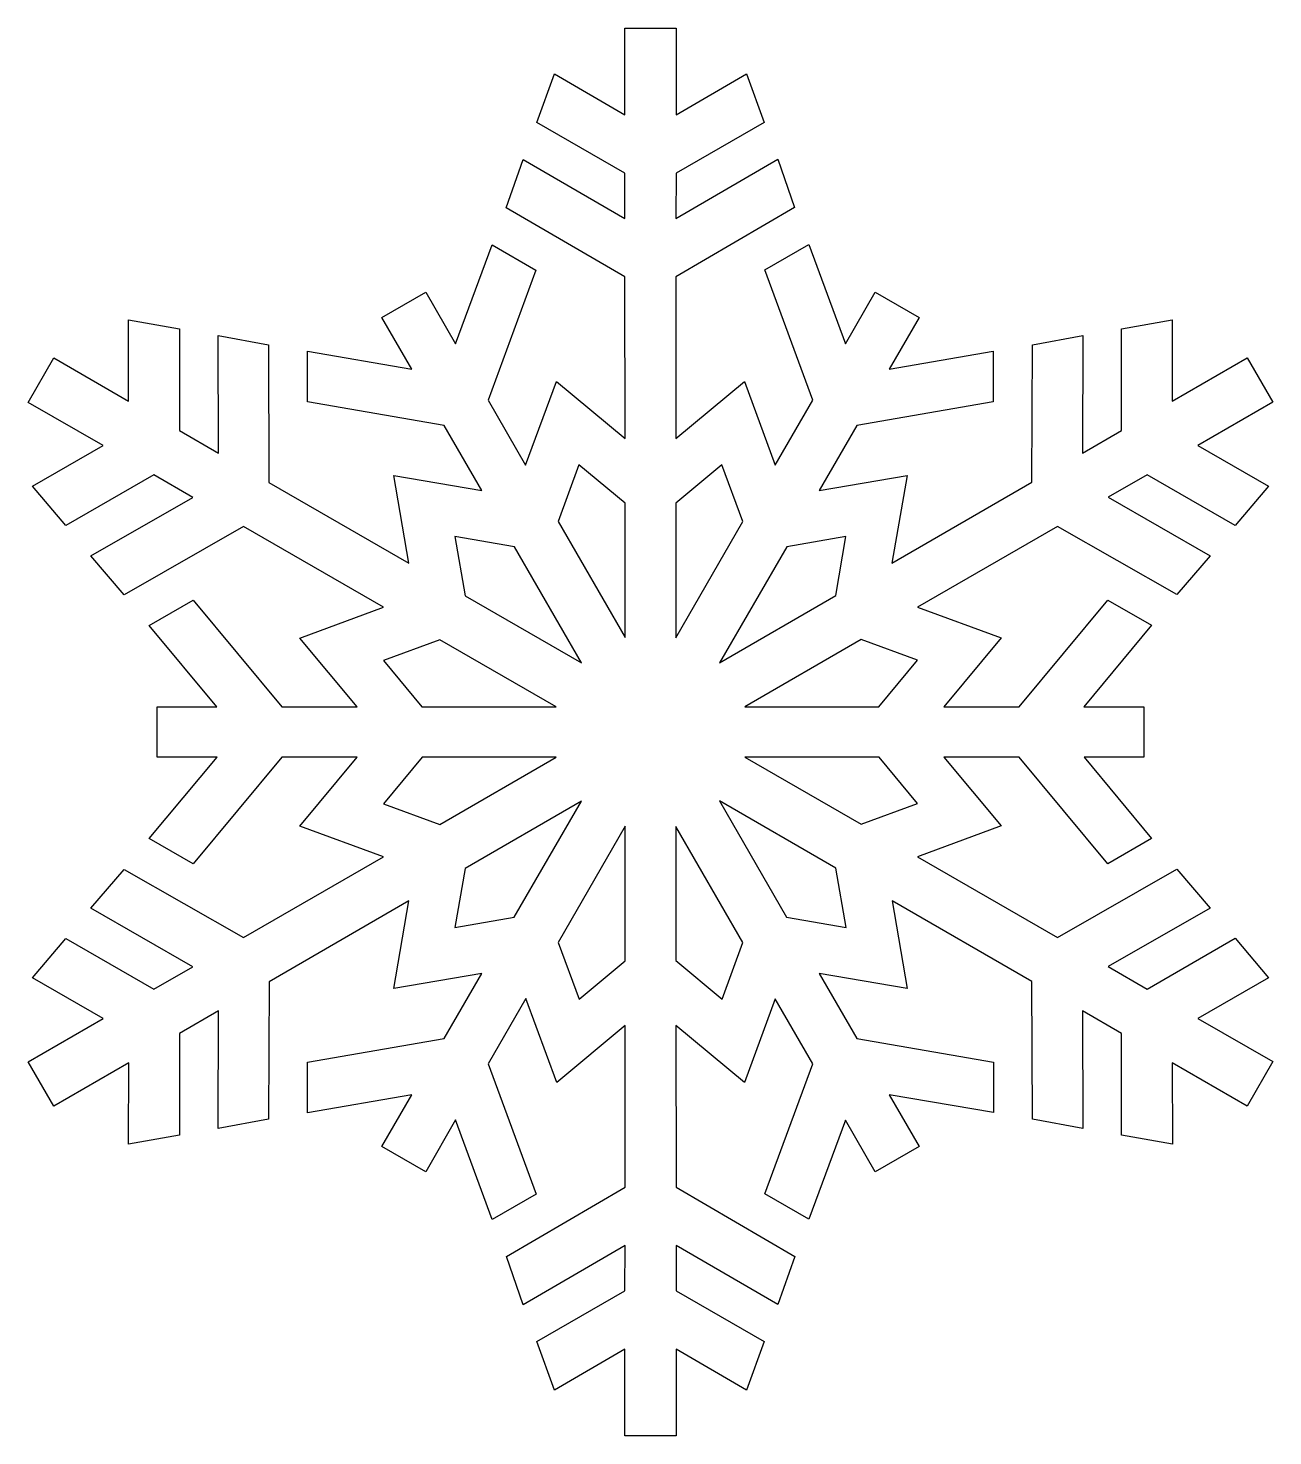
# Model space of a CAD drawing. Header units: centimetres. Extents: x -6.2 to 6.2, y -7 to 7.
import ezdxf

# ---------------------------------------------------------------- set-up
doc = ezdxf.new("R2010")
doc.units = ezdxf.units.CM
doc.header["$MEASUREMENT"] = 0
doc.layers.add('Camada 1', color=7, linetype='Continuous')

msp = doc.modelspace()

# ---------------------------------------------------------------- linework, layer by layer
at = {"layer": 'Camada 1'}
for points, knots in [([(6.17491, -3.27049), (6.17491, -3.27049), (5.43082, -2.8411), (5.43082, -2.8411), (5.43082, -2.8411), (5.43082, -2.8411), (6.13072, -2.43907), (6.13072, -2.43907), (6.13072, -2.43907), (6.13072, -2.43907), (5.80179, -2.04696), (5.80179, -2.04696), (5.80179, -2.04696), (5.80179, -2.04696), (4.92779, -2.55134), (4.92779, -2.55134), (4.92779, -2.55134), (4.92779, -2.55134), (4.53938, -2.32769), (4.53938, -2.32769), (4.53938, -2.32769), (4.53938, -2.32769), (5.55189, -1.74698), (5.55189, -1.74698), (5.55189, -1.74698), (5.55189, -1.74698), (5.22082, -1.36156), (5.22082, -1.36156), (5.22082, -1.36156), (5.22082, -1.36156), (4.03771, -2.03813), (4.03771, -2.03813), (4.03771, -2.03813), (4.03771, -2.03813), (2.64865, -1.23753), (2.64865, -1.23753), (2.64865, -1.23753), (2.64865, -1.23753), (3.47791, -0.93191), (3.47791, -0.93191), (3.47791, -0.93191), (3.47791, -0.93191), (2.91141, -0.25077), (2.91141, -0.25077), (2.91141, -0.25077), (2.91141, -0.25077), (3.6579, -0.25075), (3.6579, -0.25075), (3.6579, -0.25075), (3.6579, -0.25075), (4.53753, -1.30795), (4.53753, -1.30795), (4.53753, -1.30795), (4.53753, -1.30795), (4.97227, -1.05699), (4.97227, -1.05699), (4.97227, -1.05699), (4.97227, -1.05699), (4.30182, -0.25075), (4.30182, -0.25075), (4.30182, -0.25075), (4.30182, -0.25075), (4.89457, -0.25075), (4.89457, -0.25075), (4.89457, -0.25075), (4.89457, -0.25075), (4.89457, 0.25066), (4.89457, 0.25066), (4.89457, 0.25066), (4.89457, 0.25066), (4.30076, 0.25067), (4.30076, 0.25067), (4.30076, 0.25067), (4.30076, 0.25067), (4.97227, 1.0585), (4.97227, 1.0585), (4.97227, 1.0585), (4.97227, 1.0585), (4.53753, 1.30948), (4.53753, 1.30948), (4.53753, 1.30948), (4.53753, 1.30948), (3.65657, 0.25064), (3.65657, 0.25064), (3.65657, 0.25064), (3.65657, 0.25064), (2.91035, 0.25064), (2.91035, 0.25064), (2.91035, 0.25064), (2.91035, 0.25064), (3.47791, 0.9334), (3.47791, 0.9334), (3.47791, 0.9334), (3.47791, 0.9334), (2.64865, 1.23876), (2.64865, 1.23876), (2.64865, 1.23876), (2.64865, 1.23876), (4.03771, 2.03936), (4.03771, 2.03936), (4.03771, 2.03936), (4.03771, 2.03936), (5.22082, 1.3633), (5.22082, 1.3633), (5.22082, 1.3633), (5.22082, 1.3633), (5.55189, 1.74822), (5.55189, 1.74822), (5.55189, 1.74822), (5.55189, 1.74822), (4.53938, 2.32893), (4.53938, 2.32893), (4.53938, 2.32893), (4.53938, 2.32893), (4.92779, 2.55311), (4.92779, 2.55311), (4.92779, 2.55311), (4.92779, 2.55311), (5.80179, 2.0485), (5.80179, 2.0485), (5.80179, 2.0485), (5.80179, 2.0485), (6.13072, 2.44037), (6.13072, 2.44037), (6.13072, 2.44037), (6.13072, 2.44037), (5.43082, 2.8427), (5.43082, 2.8427), (5.43082, 2.8427), (5.43082, 2.8427), (6.17491, 3.27207), (6.17491, 3.27207), (6.17491, 3.27207), (6.17491, 3.27207), (5.9199, 3.71268), (5.9199, 3.71268), (5.9199, 3.71268), (5.9199, 3.71268), (5.17581, 3.28305), (5.17581, 3.28305), (5.17581, 3.28305), (5.17581, 3.28305), (5.17742, 4.09008), (5.17742, 4.09008), (5.17742, 4.09008), (5.17742, 4.09008), (4.67334, 4.00062), (4.67334, 4.00062), (4.67334, 4.00062), (4.67334, 4.00062), (4.67334, 2.99243), (4.67334, 2.99243), (4.67334, 2.99243), (4.67334, 2.99243), (4.28549, 2.76772), (4.28549, 2.76772), (4.28549, 2.76772), (4.28549, 2.76772), (4.28898, 3.93474), (4.28898, 3.93474), (4.28898, 3.93474), (4.28898, 3.93474), (3.78971, 3.841), (3.78971, 3.841), (3.78971, 3.841), (3.78971, 3.841), (3.78407, 2.47789), (3.78407, 2.47789), (3.78407, 2.47789), (3.78407, 2.47789), (2.3958, 1.67541), (2.3958, 1.67541), (2.3958, 1.67541), (2.3958, 1.67541), (2.54579, 2.54647), (2.54579, 2.54647), (2.54579, 2.54647), (2.54579, 2.54647), (1.67285, 2.39595), (1.67285, 2.39595), (1.67285, 2.39595), (1.67285, 2.39595), (2.04599, 3.04254), (2.04599, 3.04254), (2.04599, 3.04254), (2.04599, 3.04254), (3.40158, 3.27582), (3.40158, 3.27582), (3.40158, 3.27582), (3.40158, 3.27582), (3.40158, 3.77779), (3.40158, 3.77779), (3.40158, 3.77779), (3.40158, 3.77779), (2.3682, 3.6002), (2.3682, 3.6002), (2.3682, 3.6002), (2.3682, 3.6002), (2.66419, 4.11312), (2.66419, 4.11312), (2.66419, 4.11312), (2.66419, 4.11312), (2.23001, 4.36384), (2.23001, 4.36384), (2.23001, 4.36384), (2.23001, 4.36384), (1.93323, 3.8501), (1.93323, 3.8501), (1.93323, 3.8501), (1.93323, 3.8501), (1.56973, 4.83553), (1.56973, 4.83553), (1.56973, 4.83553), (1.56973, 4.83553), (1.13502, 4.58481), (1.13502, 4.58481), (1.13502, 4.58481), (1.13502, 4.58481), (1.61098, 3.29269), (1.61098, 3.29269), (1.61098, 3.29269), (1.61098, 3.29269), (1.2376, 2.6461), (1.2376, 2.6461), (1.2376, 2.6461), (1.2376, 2.6461), (0.93119, 3.47859), (0.93119, 3.47859), (0.93119, 3.47859), (0.93119, 3.47859), (0.2514, 2.91341), (0.2514, 2.91341), (0.2514, 2.91341), (0.2514, 2.91341), (0.25246, 4.51679), (0.25246, 4.51679), (0.25246, 4.51679), (0.25246, 4.51679), (1.4302, 5.20328), (1.4302, 5.20328), (1.4302, 5.20328), (1.4302, 5.20328), (1.262, 5.6822), (1.262, 5.6822), (1.262, 5.6822), (1.262, 5.6822), (0.25301, 5.09586), (0.25301, 5.09586), (0.25301, 5.09586), (0.25301, 5.09586), (0.25327, 5.54425), (0.25327, 5.54425), (0.25327, 5.54425), (0.25327, 5.54425), (1.12674, 6.04889), (1.12674, 6.04889), (1.12674, 6.04889), (1.12674, 6.04889), (0.95159, 6.52969), (0.95159, 6.52969), (0.95159, 6.52969), (0.95159, 6.52969), (0.25328, 6.12496), (0.25328, 6.12496), (0.25328, 6.12496), (0.25328, 6.12496), (0.2538, 6.98368), (0.2538, 6.98368), (0.2538, 6.98368), (0.2538, 6.98368), (-0.25512, 6.98315), (-0.25512, 6.98315), (-0.25512, 6.98315), (-0.25512, 6.98315), (-0.25486, 6.12415), (-0.25486, 6.12415), (-0.25486, 6.12415), (-0.25486, 6.12415), (-0.95315, 6.52912), (-0.95315, 6.52912), (-0.95315, 6.52912), (-0.95315, 6.52912), (-1.12807, 6.04805), (-1.12807, 6.04805), (-1.12807, 6.04805), (-1.12807, 6.04805), (-0.2546, 5.54341), (-0.2546, 5.54341), (-0.2546, 5.54341), (-0.2546, 5.54341), (-0.25404, 5.09529), (-0.25404, 5.09529), (-0.25404, 5.09529), (-0.25404, 5.09529), (-1.26303, 5.68161), (-1.26303, 5.68161), (-1.26303, 5.68161), (-1.26303, 5.68161), (-1.43178, 5.20242), (-1.43178, 5.20242), (-1.43178, 5.20242), (-1.43178, 5.20242), (-0.2538, 4.51617), (-0.2538, 4.51617), (-0.2538, 4.51617), (-0.2538, 4.51617), (-0.25272, 2.91282), (-0.25272, 2.91282), (-0.25272, 2.91282), (-0.25272, 2.91282), (-0.93228, 3.47797), (-0.93228, 3.47797), (-0.93228, 3.47797), (-0.93228, 3.47797), (-1.23869, 2.6471), (-1.23869, 2.6471), (-1.23869, 2.6471), (-1.23869, 2.6471), (-1.61183, 3.29342), (-1.61183, 3.29342), (-1.61183, 3.29342), (-1.61183, 3.29342), (-1.13637, 4.58393), (-1.13637, 4.58393), (-1.13637, 4.58393), (-1.13637, 4.58393), (-1.57111, 4.83465), (-1.57111, 4.83465), (-1.57111, 4.83465), (-1.57111, 4.83465), (-1.93404, 3.85082), (-1.93404, 3.85082), (-1.93404, 3.85082), (-1.93404, 3.85082), (-2.23003, 4.36374), (-2.23003, 4.36374), (-2.23003, 4.36374), (-2.23003, 4.36374), (-2.66448, 4.11302), (-2.66448, 4.11302), (-2.66448, 4.11302), (-2.66448, 4.11302), (-2.3677, 3.59901), (-2.3677, 3.59901), (-2.3677, 3.59901), (-2.3677, 3.59901), (-3.40294, 3.77739), (-3.40294, 3.77739), (-3.40294, 3.77739), (-3.40294, 3.77739), (-3.40294, 3.27489), (-3.40294, 3.27489), (-3.40294, 3.27489), (-3.40294, 3.27489), (-2.046, 3.04132), (-2.046, 3.04132), (-2.046, 3.04132), (-2.046, 3.04132), (-1.67262, 2.39473), (-1.67262, 2.39473), (-1.67262, 2.39473), (-1.67262, 2.39473), (-2.54688, 2.54554), (-2.54688, 2.54554), (-2.54688, 2.54554), (-2.54688, 2.54554), (-2.39742, 1.67448), (-2.39742, 1.67448), (-2.39742, 1.67448), (-2.39742, 1.67448), (-3.78542, 2.47696), (-3.78542, 2.47696), (-3.78542, 2.47696), (-3.78542, 2.47696), (-3.79132, 3.84033), (-3.79132, 3.84033), (-3.79132, 3.84033), (-3.79132, 3.84033), (-4.29032, 3.93381), (-4.29032, 3.93381), (-4.29032, 3.93381), (-4.29032, 3.93381), (-4.28683, 2.76705), (-4.28683, 2.76705), (-4.28683, 2.76705), (-4.28683, 2.76705), (-4.67468, 2.9915), (-4.67468, 2.9915), (-4.67468, 2.9915), (-4.67468, 2.9915), (-4.67468, 4.00022), (-4.67468, 4.00022), (-4.67468, 4.00022), (-4.67468, 4.00022), (-5.17906, 4.08888), (-5.17906, 4.08888), (-5.17906, 4.08888), (-5.17906, 4.08888), (-5.17774, 3.28185), (-5.17774, 3.28185), (-5.17774, 3.28185), (-5.17774, 3.28185), (-5.92126, 3.7116), (-5.92126, 3.7116), (-5.92126, 3.7116), (-5.92126, 3.7116), (-6.17491, 3.27046), (-6.17491, 3.27046), (-6.17491, 3.27046), (-6.17491, 3.27046), (-5.4308, 2.84191), (-5.4308, 2.84191), (-5.4308, 2.84191), (-5.4308, 2.84191), (-6.13096, 2.43904), (-6.13096, 2.43904), (-6.13096, 2.43904), (-6.13096, 2.43904), (-5.80179, 2.04743), (-5.80179, 2.04743), (-5.80179, 2.04743), (-5.80179, 2.04743), (-4.92806, 2.55181), (-4.92806, 2.55181), (-4.92806, 2.55181), (-4.92806, 2.55181), (-4.53968, 2.3276), (-4.53968, 2.3276), (-4.53968, 2.3276), (-4.53968, 2.3276), (-5.5519, 1.74689), (-5.5519, 1.74689), (-5.5519, 1.74689), (-5.5519, 1.74689), (-5.22136, 1.36147), (-5.22136, 1.36147), (-5.22136, 1.36147), (-5.22136, 1.36147), (-4.03798, 2.03806), (-4.03798, 2.03806), (-4.03798, 2.03806), (-4.03798, 2.03806), (-2.64863, 1.23743), (-2.64863, 1.23743), (-2.64863, 1.23743), (-2.64863, 1.23743), (-3.47818, 0.93181), (-3.47818, 0.93181), (-3.47818, 0.93181), (-3.47818, 0.93181), (-2.91142, 0.25067), (-2.91142, 0.25067), (-2.91142, 0.25067), (-2.91142, 0.25067), (-3.6579, 0.25067), (-3.6579, 0.25067), (-3.6579, 0.25067), (-3.6579, 0.25067), (-4.5378, 1.30816), (-4.5378, 1.30816), (-4.5378, 1.30816), (-4.5378, 1.30816), (-4.97278, 1.0572), (-4.97278, 1.0572), (-4.97278, 1.0572), (-4.97278, 1.0572), (-4.30182, 0.2507), (-4.30182, 0.2507), (-4.30182, 0.2507), (-4.30182, 0.2507), (-4.8943, 0.25069), (-4.8943, 0.25069), (-4.8943, 0.25069), (-4.8943, 0.25069), (-4.8943, -0.25072), (-4.8943, -0.25072), (-4.8943, -0.25072), (-4.8943, -0.25072), (-4.30074, -0.25072), (-4.30074, -0.25072), (-4.30074, -0.25072), (-4.30074, -0.25072), (-4.97278, -1.05804), (-4.97278, -1.05804), (-4.97278, -1.05804), (-4.97278, -1.05804), (-4.5378, -1.30955), (-4.5378, -1.30955), (-4.5378, -1.30955), (-4.5378, -1.30955), (-3.65684, -0.25071), (-3.65684, -0.25071), (-3.65684, -0.25071), (-3.65684, -0.25071), (-2.91035, -0.25072), (-2.91035, -0.25072), (-2.91035, -0.25072), (-2.91035, -0.25072), (-3.4782, -0.93292), (-3.4782, -0.93292), (-3.4782, -0.93292), (-3.4782, -0.93292), (-2.64865, -1.23883), (-2.64865, -1.23883), (-2.64865, -1.23883), (-2.64865, -1.23883), (-4.038, -2.03972), (-4.038, -2.03972), (-4.038, -2.03972), (-4.038, -2.03972), (-5.22135, -1.36284), (-5.22135, -1.36284), (-5.22135, -1.36284), (-5.22135, -1.36284), (-5.55189, -1.74826), (-5.55189, -1.74826), (-5.55189, -1.74826), (-5.55189, -1.74826), (-4.53967, -2.3287), (-4.53967, -2.3287), (-4.53967, -2.3287), (-4.53967, -2.3287), (-4.92805, -2.55262), (-4.92805, -2.55262), (-4.92805, -2.55262), (-4.92805, -2.55262), (-5.80178, -2.04824), (-5.80178, -2.04824), (-5.80178, -2.04824), (-5.80178, -2.04824), (-6.13096, -2.44015), (-6.13096, -2.44015), (-6.13096, -2.44015), (-6.13096, -2.44015), (-5.43079, -2.84271), (-5.43079, -2.84271), (-5.43079, -2.84271), (-5.43079, -2.84271), (-6.17491, -3.27178), (-6.17491, -3.27178), (-6.17491, -3.27178), (-6.17491, -3.27178), (-5.9199, -3.71239), (-5.9199, -3.71239), (-5.9199, -3.71239), (-5.9199, -3.71239), (-5.17661, -3.28223), (-5.17661, -3.28223), (-5.17661, -3.28223), (-5.17661, -3.28223), (-5.17796, -4.08979), (-5.17796, -4.08979), (-5.17796, -4.08979), (-5.17796, -4.08979), (-4.67385, -4.00086), (-4.67385, -4.00086), (-4.67385, -4.00086), (-4.67385, -4.00086), (-4.67385, -2.99164), (-4.67385, -2.99164), (-4.67385, -2.99164), (-4.67385, -2.99164), (-4.28573, -2.76772), (-4.28573, -2.76772), (-4.28573, -2.76772), (-4.28573, -2.76772), (-4.28922, -3.93472), (-4.28922, -3.93472), (-4.28922, -3.93472), (-4.28922, -3.93472), (-3.78992, -3.84098), (-3.78992, -3.84098), (-3.78992, -3.84098), (-3.78992, -3.84098), (-3.78431, -2.47763), (-3.78431, -2.47763), (-3.78431, -2.47763), (-3.78431, -2.47763), (-2.39631, -1.67488), (-2.39631, -1.67488), (-2.39631, -1.67488), (-2.39631, -1.67488), (-2.54604, -2.54591), (-2.54604, -2.54591), (-2.54604, -2.54591), (-2.54604, -2.54591), (-1.6731, -2.39565), (-1.6731, -2.39565), (-1.6731, -2.39565), (-1.6731, -2.39565), (-2.04651, -3.04277), (-2.04651, -3.04277), (-2.04651, -3.04277), (-2.04651, -3.04277), (-3.40184, -3.27582), (-3.40184, -3.27582), (-3.40184, -3.27582), (-3.40184, -3.27582), (-3.40184, -3.77779), (-3.40184, -3.77779), (-3.40184, -3.77779), (-3.40184, -3.77779), (-2.36822, -3.59991), (-2.36822, -3.59991), (-2.36822, -3.59991), (-2.36822, -3.59991), (-2.66447, -4.11312), (-2.66447, -4.11312), (-2.66447, -4.11312), (-2.66447, -4.11312), (-2.23002, -4.36408), (-2.23002, -4.36408), (-2.23002, -4.36408), (-2.23002, -4.36408), (-1.93324, -3.84978), (-1.93324, -3.84978), (-1.93324, -3.84978), (-1.93324, -3.84978), (-1.56976, -4.83549), (-1.56976, -4.83549), (-1.56976, -4.83549), (-1.56976, -4.83549), (-1.13478, -4.58453), (-1.13478, -4.58453), (-1.13478, -4.58453), (-1.13478, -4.58453), (-1.61156, -3.29212), (-1.61156, -3.29212), (-1.61156, -3.29212), (-1.61156, -3.29212), (-1.23818, -2.6458), (-1.23818, -2.6458), (-1.23818, -2.6458), (-1.23818, -2.6458), (-0.93097, -3.47855), (-0.93097, -3.47855), (-0.93097, -3.47855), (-0.93097, -3.47855), (-0.25171, -2.9134), (-0.25171, -2.9134), (-0.25171, -2.9134), (-0.25171, -2.9134), (-0.2525, -4.51678), (-0.2525, -4.51678), (-0.2525, -4.51678), (-0.2525, -4.51678), (-1.43024, -5.20327), (-1.43024, -5.20327), (-1.43024, -5.20327), (-1.43024, -5.20327), (-1.26228, -5.68219), (-1.26228, -5.68219), (-1.26228, -5.68219), (-1.26228, -5.68219), (-0.253, -5.09587), (-0.253, -5.09587), (-0.253, -5.09587), (-0.253, -5.09587), (-0.25329, -5.54399), (-0.25329, -5.54399), (-0.25329, -5.54399), (-0.25329, -5.54399), (-1.12729, -6.04837), (-1.12729, -6.04837), (-1.12729, -6.04837), (-1.12729, -6.04837), (-0.95211, -6.5297), (-0.95211, -6.5297), (-0.95211, -6.5297), (-0.95211, -6.5297), (-0.25356, -6.1247), (-0.25356, -6.1247), (-0.25356, -6.1247), (-0.25356, -6.1247), (-0.25407, -6.98368), (-0.25407, -6.98368), (-0.25407, -6.98368), (-0.25407, -6.98368), (0.25512, -6.98312), (0.25512, -6.98312), (0.25512, -6.98312), (0.25512, -6.98312), (0.25456, -6.12412), (0.25456, -6.12412), (0.25456, -6.12412), (0.25456, -6.12412), (0.95311, -6.52912), (0.95311, -6.52912), (0.95311, -6.52912), (0.95311, -6.52912), (1.12776, -6.04782), (1.12776, -6.04782), (1.12776, -6.04782), (1.12776, -6.04782), (0.25429, -5.54344), (0.25429, -5.54344), (0.25429, -5.54344), (0.25429, -5.54344), (0.254, -5.09532), (0.254, -5.09532), (0.254, -5.09532), (0.254, -5.09532), (1.26302, -5.68137), (1.26302, -5.68137), (1.26302, -5.68137), (1.26302, -5.68137), (1.43122, -5.20271), (1.43122, -5.20271), (1.43122, -5.20271), (1.43122, -5.20271), (0.25348, -4.51596), (0.25348, -4.51596), (0.25348, -4.51596), (0.25348, -4.51596), (0.25292, -2.91285), (0.25292, -2.91285), (0.25292, -2.91285), (0.25292, -2.91285), (0.93192, -3.47776), (0.93192, -3.47776), (0.93192, -3.47776), (0.93192, -3.47776), (1.23807, -2.64689), (1.23807, -2.64689), (1.23807, -2.64689), (1.23807, -2.64689), (1.61145, -3.29324), (1.61145, -3.29324), (1.61145, -3.29324), (1.61145, -3.29324), (1.13599, -4.58401), (1.13599, -4.58401), (1.13599, -4.58401), (1.13599, -4.58401), (1.57097, -4.83497), (1.57097, -4.83497), (1.57097, -4.83497), (1.57097, -4.83497), (1.93363, -3.85061), (1.93363, -3.85061), (1.93363, -3.85061), (1.93363, -3.85061), (2.22988, -4.36409), (2.22988, -4.36409), (2.22988, -4.36409), (2.22988, -4.36409), (2.66406, -4.11313), (2.66406, -4.11313), (2.66406, -4.11313), (2.66406, -4.11313), (2.36728, -3.5991), (2.36728, -3.5991), (2.36728, -3.5991), (2.36728, -3.5991), (3.40281, -3.77698), (3.40281, -3.77698), (3.40281, -3.77698), (3.40281, -3.77698), (3.40282, -3.27501), (3.40282, -3.27501), (3.40282, -3.27501), (3.40282, -3.27501), (2.04561, -3.04173), (2.04561, -3.04173), (2.04561, -3.04173), (2.04561, -3.04173), (1.67223, -2.39488), (1.67223, -2.39488), (1.67223, -2.39488), (1.67223, -2.39488), (2.54676, -2.5454), (2.54676, -2.5454), (2.54676, -2.5454), (2.54676, -2.5454), (2.39703, -1.67434), (2.39703, -1.67434), (2.39703, -1.67434), (2.39703, -1.67434), (3.78503, -2.47709), (3.78503, -2.47709), (3.78503, -2.47709), (3.78503, -2.47709), (3.79067, -3.8402), (3.79067, -3.8402), (3.79067, -3.8402), (3.79067, -3.8402), (4.28967, -3.93423), (4.28967, -3.93423), (4.28967, -3.93423), (4.28967, -3.93423), (4.28673, -2.76694), (4.28673, -2.76694), (4.28673, -2.76694), (4.28673, -2.76694), (4.67485, -2.99112), (4.67485, -2.99112), (4.67485, -2.99112), (4.67485, -2.99112), (4.67485, -4.00014), (4.67485, -4.00014), (4.67485, -4.00014), (4.67485, -4.00014), (5.17867, -4.08933), (5.17867, -4.08933), (5.17867, -4.08933), (5.17867, -4.08933), (5.17706, -3.2815), (5.17706, -3.2815), (5.17706, -3.2815), (5.17706, -3.2815), (5.92088, -3.71195), (5.92088, -3.71195), (5.92088, -3.71195), (5.92088, -3.71195), (6.17491, -3.27049), (6.17491, -3.27049)], [0, 0, 0, 0, 0.00487805, 0.00487805, 0.00487805, 0.00487805, 0.0097561, 0.0097561, 0.0097561, 0.0097561, 0.01463415, 0.01463415, 0.01463415, 0.01463415, 0.0195122, 0.0195122, 0.0195122, 0.0195122, 0.02439024, 0.02439024, 0.02439024, 0.02439024, 0.02926829, 0.02926829, 0.02926829, 0.02926829, 0.03414634, 0.03414634, 0.03414634, 0.03414634, 0.03902439, 0.03902439, 0.03902439, 0.03902439, 0.04390244, 0.04390244, 0.04390244, 0.04390244, 0.04878049, 0.04878049, 0.04878049, 0.04878049, 0.05365854, 0.05365854, 0.05365854, 0.05365854, 0.05853659, 0.05853659, 0.05853659, 0.05853659, 0.06341463, 0.06341463, 0.06341463, 0.06341463, 0.06829268, 0.06829268, 0.06829268, 0.06829268, 0.07317073, 0.07317073, 0.07317073, 0.07317073, 0.07804878, 0.07804878, 0.07804878, 0.07804878, 0.08292683, 0.08292683, 0.08292683, 0.08292683, 0.08780488, 0.08780488, 0.08780488, 0.08780488, 0.09268293, 0.09268293, 0.09268293, 0.09268293, 0.09756098, 0.09756098, 0.09756098, 0.09756098, 0.10243902, 0.10243902, 0.10243902, 0.10243902, 0.10731707, 0.10731707, 0.10731707, 0.10731707, 0.11219512, 0.11219512, 0.11219512, 0.11219512, 0.11707317, 0.11707317, 0.11707317, 0.11707317, 0.12195122, 0.12195122, 0.12195122, 0.12195122, 0.12682927, 0.12682927, 0.12682927, 0.12682927, 0.13170732, 0.13170732, 0.13170732, 0.13170732, 0.13658537, 0.13658537, 0.13658537, 0.13658537, 0.14146341, 0.14146341, 0.14146341, 0.14146341, 0.14634146, 0.14634146, 0.14634146, 0.14634146, 0.15121951, 0.15121951, 0.15121951, 0.15121951, 0.15609756, 0.15609756, 0.15609756, 0.15609756, 0.16097561, 0.16097561, 0.16097561, 0.16097561, 0.16585366, 0.16585366, 0.16585366, 0.16585366, 0.17073171, 0.17073171, 0.17073171, 0.17073171, 0.17560976, 0.17560976, 0.17560976, 0.17560976, 0.1804878, 0.1804878, 0.1804878, 0.1804878, 0.18536585, 0.18536585, 0.18536585, 0.18536585, 0.1902439, 0.1902439, 0.1902439, 0.1902439, 0.19512195, 0.19512195, 0.19512195, 0.19512195, 0.2, 0.2, 0.2, 0.2, 0.20487805, 0.20487805, 0.20487805, 0.20487805, 0.2097561, 0.2097561, 0.2097561, 0.2097561, 0.21463415, 0.21463415, 0.21463415, 0.21463415, 0.2195122, 0.2195122, 0.2195122, 0.2195122, 0.22439024, 0.22439024, 0.22439024, 0.22439024, 0.22926829, 0.22926829, 0.22926829, 0.22926829, 0.23414634, 0.23414634, 0.23414634, 0.23414634, 0.23902439, 0.23902439, 0.23902439, 0.23902439, 0.24390244, 0.24390244, 0.24390244, 0.24390244, 0.24878049, 0.24878049, 0.24878049, 0.24878049, 0.25365854, 0.25365854, 0.25365854, 0.25365854, 0.25853659, 0.25853659, 0.25853659, 0.25853659, 0.26341463, 0.26341463, 0.26341463, 0.26341463, 0.26829268, 0.26829268, 0.26829268, 0.26829268, 0.27317073, 0.27317073, 0.27317073, 0.27317073, 0.27804878, 0.27804878, 0.27804878, 0.27804878, 0.28292683, 0.28292683, 0.28292683, 0.28292683, 0.28780488, 0.28780488, 0.28780488, 0.28780488, 0.29268293, 0.29268293, 0.29268293, 0.29268293, 0.29756098, 0.29756098, 0.29756098, 0.29756098, 0.30243902, 0.30243902, 0.30243902, 0.30243902, 0.30731707, 0.30731707, 0.30731707, 0.30731707, 0.31219512, 0.31219512, 0.31219512, 0.31219512, 0.31707317, 0.31707317, 0.31707317, 0.31707317, 0.32195122, 0.32195122, 0.32195122, 0.32195122, 0.32682927, 0.32682927, 0.32682927, 0.32682927, 0.33170732, 0.33170732, 0.33170732, 0.33170732, 0.33658537, 0.33658537, 0.33658537, 0.33658537, 0.34146341, 0.34146341, 0.34146341, 0.34146341, 0.34634146, 0.34634146, 0.34634146, 0.34634146, 0.35121951, 0.35121951, 0.35121951, 0.35121951, 0.35609756, 0.35609756, 0.35609756, 0.35609756, 0.36097561, 0.36097561, 0.36097561, 0.36097561, 0.36585366, 0.36585366, 0.36585366, 0.36585366, 0.37073171, 0.37073171, 0.37073171, 0.37073171, 0.37560976, 0.37560976, 0.37560976, 0.37560976, 0.3804878, 0.3804878, 0.3804878, 0.3804878, 0.38536585, 0.38536585, 0.38536585, 0.38536585, 0.3902439, 0.3902439, 0.3902439, 0.3902439, 0.39512195, 0.39512195, 0.39512195, 0.39512195, 0.4, 0.4, 0.4, 0.4, 0.40487805, 0.40487805, 0.40487805, 0.40487805, 0.4097561, 0.4097561, 0.4097561, 0.4097561, 0.41463415, 0.41463415, 0.41463415, 0.41463415, 0.4195122, 0.4195122, 0.4195122, 0.4195122, 0.42439024, 0.42439024, 0.42439024, 0.42439024, 0.42926829, 0.42926829, 0.42926829, 0.42926829, 0.43414634, 0.43414634, 0.43414634, 0.43414634, 0.43902439, 0.43902439, 0.43902439, 0.43902439, 0.44390244, 0.44390244, 0.44390244, 0.44390244, 0.44878049, 0.44878049, 0.44878049, 0.44878049, 0.45365854, 0.45365854, 0.45365854, 0.45365854, 0.45853659, 0.45853659, 0.45853659, 0.45853659, 0.46341463, 0.46341463, 0.46341463, 0.46341463, 0.46829268, 0.46829268, 0.46829268, 0.46829268, 0.47317073, 0.47317073, 0.47317073, 0.47317073, 0.47804878, 0.47804878, 0.47804878, 0.47804878, 0.48292683, 0.48292683, 0.48292683, 0.48292683, 0.48780488, 0.48780488, 0.48780488, 0.48780488, 0.49268293, 0.49268293, 0.49268293, 0.49268293, 0.49756098, 0.49756098, 0.49756098, 0.49756098, 0.50243902, 0.50243902, 0.50243902, 0.50243902, 0.50731707, 0.50731707, 0.50731707, 0.50731707, 0.51219512, 0.51219512, 0.51219512, 0.51219512, 0.51707317, 0.51707317, 0.51707317, 0.51707317, 0.52195122, 0.52195122, 0.52195122, 0.52195122, 0.52682927, 0.52682927, 0.52682927, 0.52682927, 0.53170732, 0.53170732, 0.53170732, 0.53170732, 0.53658537, 0.53658537, 0.53658537, 0.53658537, 0.54146341, 0.54146341, 0.54146341, 0.54146341, 0.54634146, 0.54634146, 0.54634146, 0.54634146, 0.55121951, 0.55121951, 0.55121951, 0.55121951, 0.55609756, 0.55609756, 0.55609756, 0.55609756, 0.56097561, 0.56097561, 0.56097561, 0.56097561, 0.56585366, 0.56585366, 0.56585366, 0.56585366, 0.57073171, 0.57073171, 0.57073171, 0.57073171, 0.57560976, 0.57560976, 0.57560976, 0.57560976, 0.5804878, 0.5804878, 0.5804878, 0.5804878, 0.58536585, 0.58536585, 0.58536585, 0.58536585, 0.5902439, 0.5902439, 0.5902439, 0.5902439, 0.59512195, 0.59512195, 0.59512195, 0.59512195, 0.6, 0.6, 0.6, 0.6, 0.60487805, 0.60487805, 0.60487805, 0.60487805, 0.6097561, 0.6097561, 0.6097561, 0.6097561, 0.61463415, 0.61463415, 0.61463415, 0.61463415, 0.6195122, 0.6195122, 0.6195122, 0.6195122, 0.62439024, 0.62439024, 0.62439024, 0.62439024, 0.62926829, 0.62926829, 0.62926829, 0.62926829, 0.63414634, 0.63414634, 0.63414634, 0.63414634, 0.63902439, 0.63902439, 0.63902439, 0.63902439, 0.64390244, 0.64390244, 0.64390244, 0.64390244, 0.64878049, 0.64878049, 0.64878049, 0.64878049, 0.65365854, 0.65365854, 0.65365854, 0.65365854, 0.65853659, 0.65853659, 0.65853659, 0.65853659, 0.66341463, 0.66341463, 0.66341463, 0.66341463, 0.66829268, 0.66829268, 0.66829268, 0.66829268, 0.67317073, 0.67317073, 0.67317073, 0.67317073, 0.67804878, 0.67804878, 0.67804878, 0.67804878, 0.68292683, 0.68292683, 0.68292683, 0.68292683, 0.68780488, 0.68780488, 0.68780488, 0.68780488, 0.69268293, 0.69268293, 0.69268293, 0.69268293, 0.69756098, 0.69756098, 0.69756098, 0.69756098, 0.70243902, 0.70243902, 0.70243902, 0.70243902, 0.70731707, 0.70731707, 0.70731707, 0.70731707, 0.71219512, 0.71219512, 0.71219512, 0.71219512, 0.71707317, 0.71707317, 0.71707317, 0.71707317, 0.72195122, 0.72195122, 0.72195122, 0.72195122, 0.72682927, 0.72682927, 0.72682927, 0.72682927, 0.73170732, 0.73170732, 0.73170732, 0.73170732, 0.73658537, 0.73658537, 0.73658537, 0.73658537, 0.74146341, 0.74146341, 0.74146341, 0.74146341, 0.74634146, 0.74634146, 0.74634146, 0.74634146, 0.75121951, 0.75121951, 0.75121951, 0.75121951, 0.75609756, 0.75609756, 0.75609756, 0.75609756, 0.76097561, 0.76097561, 0.76097561, 0.76097561, 0.76585366, 0.76585366, 0.76585366, 0.76585366, 0.77073171, 0.77073171, 0.77073171, 0.77073171, 0.77560976, 0.77560976, 0.77560976, 0.77560976, 0.7804878, 0.7804878, 0.7804878, 0.7804878, 0.78536585, 0.78536585, 0.78536585, 0.78536585, 0.7902439, 0.7902439, 0.7902439, 0.7902439, 0.79512195, 0.79512195, 0.79512195, 0.79512195, 0.8, 0.8, 0.8, 0.8, 0.80487805, 0.80487805, 0.80487805, 0.80487805, 0.8097561, 0.8097561, 0.8097561, 0.8097561, 0.81463415, 0.81463415, 0.81463415, 0.81463415, 0.8195122, 0.8195122, 0.8195122, 0.8195122, 0.82439024, 0.82439024, 0.82439024, 0.82439024, 0.82926829, 0.82926829, 0.82926829, 0.82926829, 0.83414634, 0.83414634, 0.83414634, 0.83414634, 0.83902439, 0.83902439, 0.83902439, 0.83902439, 0.84390244, 0.84390244, 0.84390244, 0.84390244, 0.84878049, 0.84878049, 0.84878049, 0.84878049, 0.85365854, 0.85365854, 0.85365854, 0.85365854, 0.85853659, 0.85853659, 0.85853659, 0.85853659, 0.86341463, 0.86341463, 0.86341463, 0.86341463, 0.86829268, 0.86829268, 0.86829268, 0.86829268, 0.87317073, 0.87317073, 0.87317073, 0.87317073, 0.87804878, 0.87804878, 0.87804878, 0.87804878, 0.88292683, 0.88292683, 0.88292683, 0.88292683, 0.88780488, 0.88780488, 0.88780488, 0.88780488, 0.89268293, 0.89268293, 0.89268293, 0.89268293, 0.89756098, 0.89756098, 0.89756098, 0.89756098, 0.90243902, 0.90243902, 0.90243902, 0.90243902, 0.90731707, 0.90731707, 0.90731707, 0.90731707, 0.91219512, 0.91219512, 0.91219512, 0.91219512, 0.91707317, 0.91707317, 0.91707317, 0.91707317, 0.92195122, 0.92195122, 0.92195122, 0.92195122, 0.92682927, 0.92682927, 0.92682927, 0.92682927, 0.93170732, 0.93170732, 0.93170732, 0.93170732, 0.93658537, 0.93658537, 0.93658537, 0.93658537, 0.94146341, 0.94146341, 0.94146341, 0.94146341, 0.94634146, 0.94634146, 0.94634146, 0.94634146, 0.95121951, 0.95121951, 0.95121951, 0.95121951, 0.95609756, 0.95609756, 0.95609756, 0.95609756, 0.96097561, 0.96097561, 0.96097561, 0.96097561, 0.96585366, 0.96585366, 0.96585366, 0.96585366, 0.97073171, 0.97073171, 0.97073171, 0.97073171, 0.97560976, 0.97560976, 0.97560976, 0.97560976, 0.9804878, 0.9804878, 0.9804878, 0.9804878, 0.98536585, 0.98536585, 0.98536585, 0.98536585, 0.9902439, 0.9902439, 0.9902439, 0.9902439, 1, 1, 1, 1]), ([(-0.25245, 2.26896), (-0.25245, 2.26896), (-0.25137, 0.93747), (-0.25137, 0.93747), (-0.25137, 0.93747), (-0.25137, 0.93747), (-0.91672, 2.08949), (-0.91672, 2.08949), (-0.91672, 2.08949), (-0.91672, 2.08949), (-0.71045, 2.65009), (-0.71045, 2.65009), (-0.71045, 2.65009), (-0.71045, 2.65009), (-0.25245, 2.26896), (-0.25245, 2.26896)], [0, 0, 0, 0, 0.2, 0.2, 0.2, 0.2, 0.4, 0.4, 0.4, 0.4, 0.6, 0.6, 0.6, 0.6, 1, 1, 1, 1]), ([(0.25139, 2.26975), (0.25139, 2.26975), (0.70859, 2.65064), (0.70859, 2.65064), (0.70859, 2.65064), (0.70859, 2.65064), (0.91618, 2.08869), (0.91618, 2.08869), (0.91618, 2.08869), (0.91618, 2.08869), (0.2503, 0.93532), (0.2503, 0.93532), (0.2503, 0.93532), (0.2503, 0.93532), (0.25139, 2.26975), (0.25139, 2.26975)], [0, 0, 0, 0, 0.2, 0.2, 0.2, 0.2, 0.4, 0.4, 0.4, 0.4, 0.6, 0.6, 0.6, 0.6, 1, 1, 1, 1]), ([(-1.35037, 1.83772), (-1.35037, 1.83772), (-0.68505, 0.6849), (-0.68505, 0.6849), (-0.68505, 0.6849), (-0.68505, 0.6849), (-1.83974, 1.35239), (-1.83974, 1.35239), (-1.83974, 1.35239), (-1.83974, 1.35239), (-1.94126, 1.93953), (-1.94126, 1.93953), (-1.94126, 1.93953), (-1.94126, 1.93953), (-1.35037, 1.83772), (-1.35037, 1.83772)], [0, 0, 0, 0, 0.2, 0.2, 0.2, 0.2, 0.4, 0.4, 0.4, 0.4, 0.6, 0.6, 0.6, 0.6, 1, 1, 1, 1]), ([(1.35116, 1.8388), (1.35116, 1.8388), (1.93965, 1.94032), (1.93965, 1.94032), (1.93965, 1.94032), (1.93965, 1.94032), (1.83866, 1.35292), (1.83866, 1.35292), (1.83866, 1.35292), (1.83866, 1.35292), (0.68558, 0.68649), (0.68558, 0.68649), (0.68558, 0.68649), (0.68558, 0.68649), (1.35116, 1.8388), (1.35116, 1.8388)], [0, 0, 0, 0, 0.2, 0.2, 0.2, 0.2, 0.4, 0.4, 0.4, 0.4, 0.6, 0.6, 0.6, 0.6, 1, 1, 1, 1]), ([(-2.09125, 0.91578), (-2.09125, 0.91578), (-0.93761, 0.2507), (-0.93761, 0.2507), (-0.93761, 0.2507), (-0.93761, 0.2507), (-2.26805, 0.25069), (-2.26805, 0.25069), (-2.26805, 0.25069), (-2.26805, 0.25069), (-2.65027, 0.71006), (-2.65027, 0.71006), (-2.65027, 0.71006), (-2.65027, 0.71006), (-2.09125, 0.91578), (-2.09125, 0.91578)], [0, 0, 0, 0, 0.2, 0.2, 0.2, 0.2, 0.4, 0.4, 0.4, 0.4, 0.6, 0.6, 0.6, 0.6, 1, 1, 1, 1]), ([(2.0907, 0.91713), (2.0907, 0.91713), (2.65024, 0.71115), (2.65024, 0.71115), (2.65024, 0.71115), (2.65024, 0.71115), (2.26667, 0.25072), (2.26667, 0.25072), (2.26667, 0.25072), (2.26667, 0.25072), (0.93547, 0.25072), (0.93547, 0.25072), (0.93547, 0.25072), (0.93547, 0.25072), (2.0907, 0.91713), (2.0907, 0.91713)], [0, 0, 0, 0, 0.2, 0.2, 0.2, 0.2, 0.4, 0.4, 0.4, 0.4, 0.6, 0.6, 0.6, 0.6, 1, 1, 1, 1]), ([(-2.09125, -0.91712), (-2.09125, -0.91712), (-2.65026, -0.71114), (-2.65026, -0.71114), (-2.65026, -0.71114), (-2.65026, -0.71114), (-2.26669, -0.25071), (-2.26669, -0.25071), (-2.26669, -0.25071), (-2.26669, -0.25071), (-0.93521, -0.25072), (-0.93521, -0.25072), (-0.93521, -0.25072), (-0.93521, -0.25072), (-2.09125, -0.91712), (-2.09125, -0.91712)], [0, 0, 0, 0, 0.2, 0.2, 0.2, 0.2, 0.4, 0.4, 0.4, 0.4, 0.6, 0.6, 0.6, 0.6, 1, 1, 1, 1]), ([(2.0907, -0.9158), (2.0907, -0.9158), (0.93733, -0.25072), (0.93733, -0.25072), (0.93733, -0.25072), (0.93733, -0.25072), (2.26773, -0.25072), (2.26773, -0.25072), (2.26773, -0.25072), (2.26773, -0.25072), (2.65024, -0.71006), (2.65024, -0.71006), (2.65024, -0.71006), (2.65024, -0.71006), (2.0907, -0.9158), (2.0907, -0.9158)], [0, 0, 0, 0, 0.2, 0.2, 0.2, 0.2, 0.4, 0.4, 0.4, 0.4, 0.6, 0.6, 0.6, 0.6, 1, 1, 1, 1]), ([(-1.35119, -1.83827), (-1.35119, -1.83827), (-1.94021, -1.93979), (-1.94021, -1.93979), (-1.94021, -1.93979), (-1.94021, -1.93979), (-1.83869, -1.35292), (-1.83869, -1.35292), (-1.83869, -1.35292), (-1.83869, -1.35292), (-0.68611, -0.68649), (-0.68611, -0.68649), (-0.68611, -0.68649), (-0.68611, -0.68649), (-1.35119, -1.83827), (-1.35119, -1.83827)], [0, 0, 0, 0, 0.2, 0.2, 0.2, 0.2, 0.4, 0.4, 0.4, 0.4, 0.6, 0.6, 0.6, 0.6, 1, 1, 1, 1]), ([(1.35066, -1.83772), (1.35066, -1.83772), (0.68449, -0.68435), (0.68449, -0.68435), (0.68449, -0.68435), (0.68449, -0.68435), (1.83974, -1.35237), (1.83974, -1.35237), (1.83974, -1.35237), (1.83974, -1.35237), (1.94071, -1.93924), (1.94071, -1.93924), (1.94071, -1.93924), (1.94071, -1.93924), (1.35066, -1.83772), (1.35066, -1.83772)], [0, 0, 0, 0, 0.2, 0.2, 0.2, 0.2, 0.4, 0.4, 0.4, 0.4, 0.6, 0.6, 0.6, 0.6, 1, 1, 1, 1]), ([(-0.25137, -2.26896), (-0.25137, -2.26896), (-0.70915, -2.65067), (-0.70915, -2.65067), (-0.70915, -2.65067), (-0.70915, -2.65067), (-0.91619, -2.08843), (-0.91619, -2.08843), (-0.91619, -2.08843), (-0.91619, -2.08843), (-0.25058, -0.93535), (-0.25058, -0.93535), (-0.25058, -0.93535), (-0.25058, -0.93535), (-0.25137, -2.26896), (-0.25137, -2.26896)], [0, 0, 0, 0, 0.2, 0.2, 0.2, 0.2, 0.4, 0.4, 0.4, 0.4, 0.6, 0.6, 0.6, 0.6, 1, 1, 1, 1]), ([(0.25245, -2.2687), (0.25245, -2.2687), (0.25139, -0.93721), (0.25139, -0.93721), (0.25139, -0.93721), (0.25139, -0.93721), (0.91671, -2.08952), (0.91671, -2.08952), (0.91671, -2.08952), (0.91671, -2.08952), (0.71018, -2.64985), (0.71018, -2.64985), (0.71018, -2.64985), (0.71018, -2.64985), (0.25245, -2.2687), (0.25245, -2.2687)], [0, 0, 0, 0, 0.2, 0.2, 0.2, 0.2, 0.4, 0.4, 0.4, 0.4, 0.6, 0.6, 0.6, 0.6, 1, 1, 1, 1])]:
    msp.add_open_spline(points, degree=3, knots=knots, dxfattribs=at)

doc.saveas('drawing.dxf')
